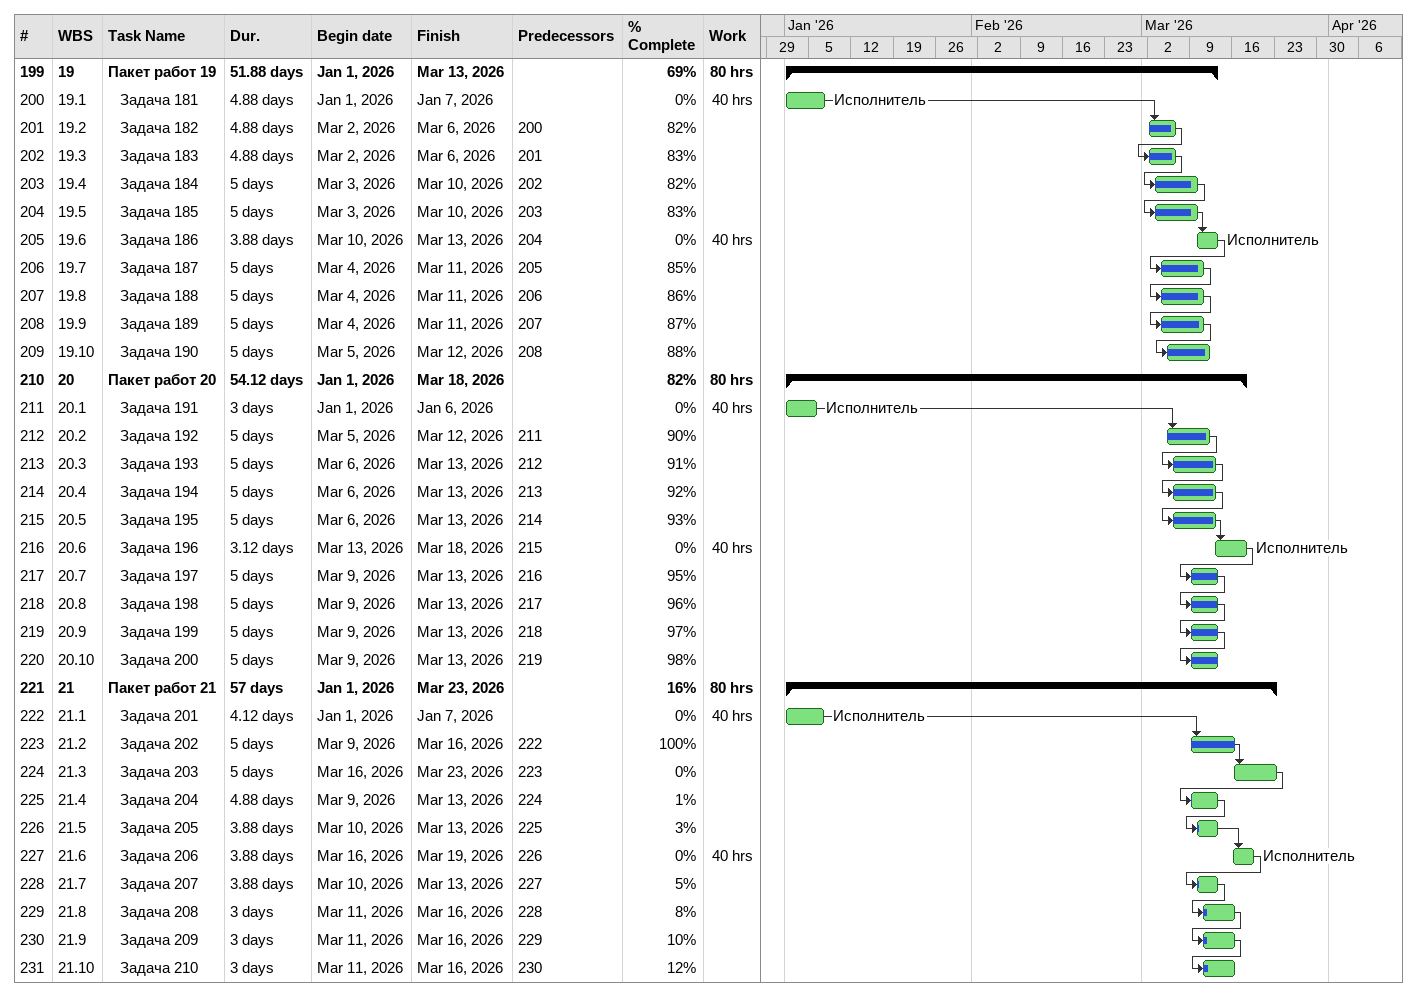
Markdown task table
| ID | WBS | Task | Duration | Start | Finish | Predecessors | Resources | % complete | Work (h) |
|---|---|---|---|---|---|---|---|---|---|
| 199 | 19 | **Пакет работ 19** | 51.88d | 2026-01-01 | 2026-03-13 |  |  | 69 | 80 |
| 200 | 19.1 | Задача 181 | 4.88d | 2026-01-01 | 2026-01-07 |  | Исполнитель | 0 | 40 |
| 201 | 19.2 | Задача 182 | 4.88d | 2026-03-02 | 2026-03-06 | 200 |  | 82 |  |
| 202 | 19.3 | Задача 183 | 4.88d | 2026-03-02 | 2026-03-06 | 201 |  | 83 |  |
| 203 | 19.4 | Задача 184 | 5d | 2026-03-03 | 2026-03-10 | 202 |  | 82 |  |
| 204 | 19.5 | Задача 185 | 5d | 2026-03-03 | 2026-03-10 | 203 |  | 83 |  |
| 205 | 19.6 | Задача 186 | 3.88d | 2026-03-10 | 2026-03-13 | 204 | Исполнитель | 0 | 40 |
| 206 | 19.7 | Задача 187 | 5d | 2026-03-04 | 2026-03-11 | 205 |  | 85 |  |
| 207 | 19.8 | Задача 188 | 5d | 2026-03-04 | 2026-03-11 | 206 |  | 86 |  |
| 208 | 19.9 | Задача 189 | 5d | 2026-03-04 | 2026-03-11 | 207 |  | 87 |  |
| 209 | 19.10 | Задача 190 | 5d | 2026-03-05 | 2026-03-12 | 208 |  | 88 |  |
| 210 | 20 | **Пакет работ 20** | 54.12d | 2026-01-01 | 2026-03-18 |  |  | 82 | 80 |
| 211 | 20.1 | Задача 191 | 3d | 2026-01-01 | 2026-01-06 |  | Исполнитель | 0 | 40 |
| 212 | 20.2 | Задача 192 | 5d | 2026-03-05 | 2026-03-12 | 211 |  | 90 |  |
| 213 | 20.3 | Задача 193 | 5d | 2026-03-06 | 2026-03-13 | 212 |  | 91 |  |
| 214 | 20.4 | Задача 194 | 5d | 2026-03-06 | 2026-03-13 | 213 |  | 92 |  |
| 215 | 20.5 | Задача 195 | 5d | 2026-03-06 | 2026-03-13 | 214 |  | 93 |  |
| 216 | 20.6 | Задача 196 | 3.12d | 2026-03-13 | 2026-03-18 | 215 | Исполнитель | 0 | 40 |
| 217 | 20.7 | Задача 197 | 5d | 2026-03-09 | 2026-03-13 | 216 |  | 95 |  |
| 218 | 20.8 | Задача 198 | 5d | 2026-03-09 | 2026-03-13 | 217 |  | 96 |  |
| 219 | 20.9 | Задача 199 | 5d | 2026-03-09 | 2026-03-13 | 218 |  | 97 |  |
| 220 | 20.10 | Задача 200 | 5d | 2026-03-09 | 2026-03-13 | 219 |  | 98 |  |
| 221 | 21 | **Пакет работ 21** | 57d | 2026-01-01 | 2026-03-23 |  |  | 16 | 80 |
| 222 | 21.1 | Задача 201 | 4.12d | 2026-01-01 | 2026-01-07 |  | Исполнитель | 0 | 40 |
| 223 | 21.2 | Задача 202 | 5d | 2026-03-09 | 2026-03-16 | 222 |  | 100 |  |
| 224 | 21.3 | Задача 203 | 5d | 2026-03-16 | 2026-03-23 | 223 |  | 0 |  |
| 225 | 21.4 | Задача 204 | 4.88d | 2026-03-09 | 2026-03-13 | 224 |  | 1 |  |
| 226 | 21.5 | Задача 205 | 3.88d | 2026-03-10 | 2026-03-13 | 225 |  | 3 |  |
| 227 | 21.6 | Задача 206 | 3.88d | 2026-03-16 | 2026-03-19 | 226 | Исполнитель | 0 | 40 |
| 228 | 21.7 | Задача 207 | 3.88d | 2026-03-10 | 2026-03-13 | 227 |  | 5 |  |
| 229 | 21.8 | Задача 208 | 3d | 2026-03-11 | 2026-03-16 | 228 |  | 8 |  |
| 230 | 21.9 | Задача 209 | 3d | 2026-03-11 | 2026-03-16 | 229 |  | 10 |  |
| 231 | 21.10 | Задача 210 | 3d | 2026-03-11 | 2026-03-16 | 230 |  | 12 |  |
